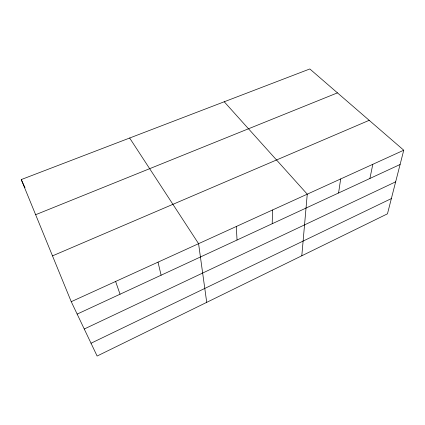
<?xml version="1.0" encoding="UTF-8"?>
<svg xmlns="http://www.w3.org/2000/svg" width="425" height="425" viewBox="0 0 425 425"><rect width="100%" height="100%" fill="white"/><g stroke="black" fill="none" stroke-linecap="round" stroke-linejoin="round"><path stroke-width="0.64" d="M272.212 223.731L272.499 210.003M301.808 255.781L307.259 194.172L224.225 101.772M338.571 192.987L340.675 178.952M369.904 178.468L372.815 164.31M403.75 150.216L387.462 213.828L97.118 356.038L71.241 301.681L21.25 179.573L309.82 68.962L403.75 150.216L71.241 301.681M91.019 343.235L391.367 198.576M84.251 329.014L395.654 181.831M77.153 314.096L400.095 164.486M52.487 255.877L369.192 120.323M35.636 214.715L337.45 92.868M129.657 138.024L198.581 243.679L206.715 302.356M21.25 179.573L24.995 187.707M115.616 281.472L120.052 294.222M158.015 262.156L161.102 275.203M236.3 226.493L237.038 240.024"/></g></svg>
